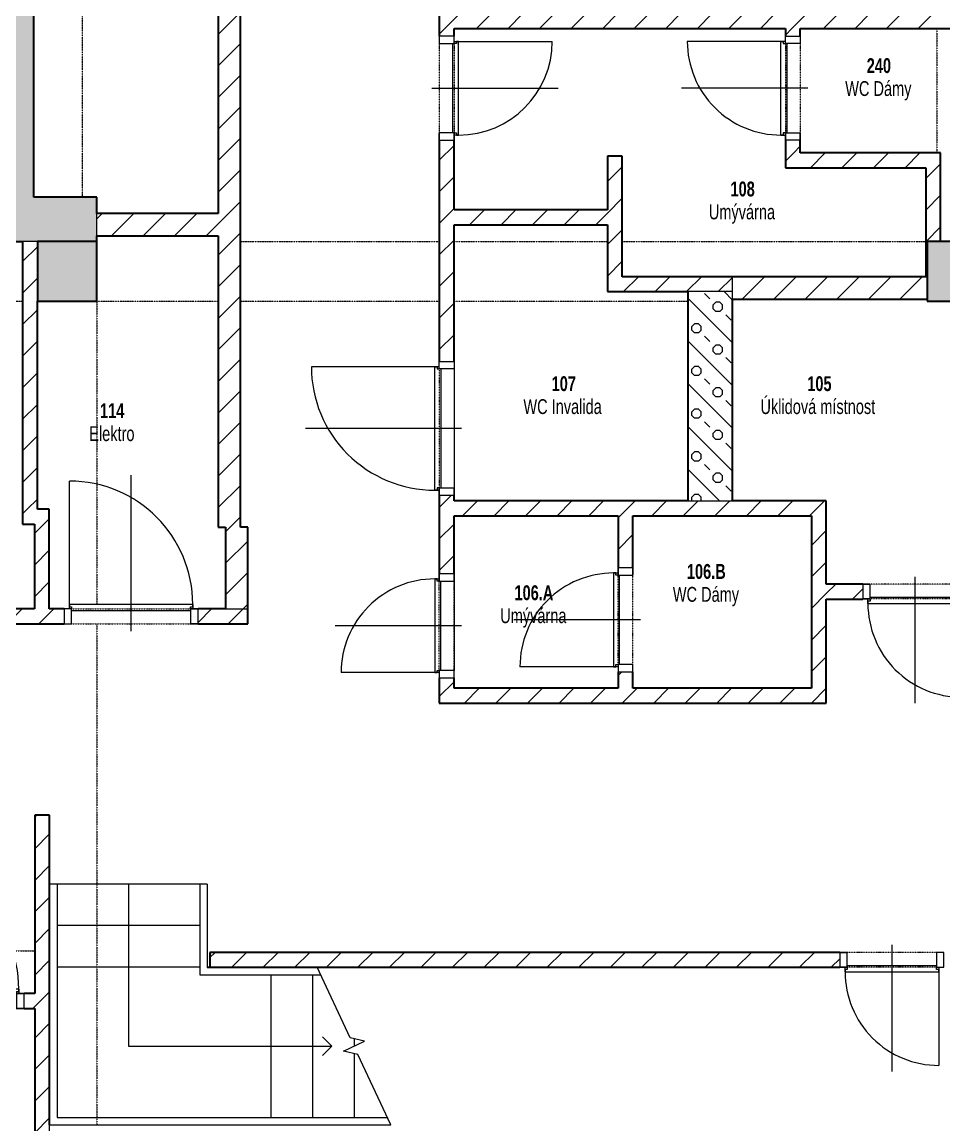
# Model space of a CAD drawing. Header units: millimetres. Extents: x -2814 to 222032, y -45352 to 20466.
# Drawn here: x 16724 to 22922, y -22383 to -14967 of the extents above; entities that cross this region are included whole.
import ezdxf

# ---------------------------------------------------------------- set-up
doc = ezdxf.new("R2010")
doc.units = ezdxf.units.MM
doc.linetypes.add('Dash dot dot', pattern=[5, 2, -1, 0, -1, 0, -1])
doc.linetypes.add('Čerchovaná se dvěma tečkami', pattern=[2.59, 1, -0.53, 0, -0.53, 0, -0.53])
for name, color, linetype, lineweight in [('A-AREA-IDEN', 2, 'Continuous', 9), ('A-DETL', 90, 'Continuous', 13), ('A-DOOR', 31, 'Continuous', 13), ('A-DOOR-FRAM', 31, 'Continuous', 25), ('A-FLOR-HRAL', 11, 'Continuous', 13), ('A-WALL', 113, 'Continuous', 13), ('A-WALL-PATT', 111, 'Continuous', 13), ('S-COLS', 52, 'Continuous', 13), ('S-STRS', 31, 'Continuous', 13), ('S-STRS-ANNO', 31, 'Continuous', 13), ('S-STRS-MBND', 31, 'Continuous', 13)]:
    doc.layers.add(name, color=color, linetype=linetype, lineweight=lineweight)
doc.styles.add('Arial_1', font='arial.ttf', dxfattribs={"width": 0.7, "height": 100})
doc.styles.add('Arial_B', font='arialbd.ttf', dxfattribs={"width": 0.7, "height": 100})
pattern_1 = [(45, (0, 0), (-106.066, 106.066), [])]

# ---------------------------------------------------------------- blocks, each defined once
blk = doc.blocks.new('DVERE_1k_oblozka - DD03_01_800x1970_koupelna-1549495-1NP_DEMOLICE A')
at = {"layer": 'A-DOOR'}
for p, q in [((-415, 47.1), (-415, 907.1)), ((0, -102.9), (0, 947.1)), ((305, 77.1), (-305, 77.1)), ((415, 77.1), (415, 47.1)), ((-400, 47.1), (-450, 47.1)), ((-450, 47.1), (-450, -52.9)), ((-400, -52.9), (-400, 47.1)), ((450, 47.1), (400, 47.1)), ((400, 47.1), (400, -52.9)), ((450, -52.9), (450, 47.1)), ((-450, -52.9), (-400, -52.9)), ((400, -52.9), (450, -52.9))]:
    blk.add_line(p, q, dxfattribs=at)
at = {"layer": 'A-DOOR', "lineweight": 25}
for p, q in [((415, 77.1), (-415, 77.1)), ((-415, 77.1), (-415, 62.1)), ((415, 62.1), (415, 77.1)), ((-415, 62.1), (-400, 62.1)), ((-400, 62.1), (-400, 47.1)), ((-400, 37.1), (400, 37.1)), ((400, 47.1), (400, 62.1)), ((400, 62.1), (415, 62.1))]:
    blk.add_line(p, q, dxfattribs=at)
at = {"layer": 'A-DOOR', "linetype": 'Čerchovaná se dvěma tečkami'}
for p, q in [((-400, 47.1), (400, 47.1)), ((-400, -52.9), (400, -52.9))]:
    blk.add_line(p, q, dxfattribs=at)
at = {"layer": 'A-DOOR'}
blk.add_arc((-415, 77.1), 830, 360, 90, dxfattribs=at)
at = {"layer": 'A-DOOR-FRAM'}
for p, q in [((-400, 47.1), (-450, 47.1)), ((-400, -52.9), (-400, 47.1)), ((400, 47.1), (400, -52.9)), ((400, 47.1), (450, 47.1)), ((-450, -52.9), (-400, -52.9)), ((450, -52.9), (400, -52.9))]:
    blk.add_line(p, q, dxfattribs=at)
blk = doc.blocks.new('DVERE_1k_oblozka - DD03_01_800x1970_koupelna-1549492-1NP_DEMOLICE A')
at = {"layer": 'A-DOOR'}
for p, q in [((0, 102.9), (0, -947.1)), ((-450, 52.9), (-400, 52.9)), ((-450, -47.1), (-450, 52.9)), ((-400, 52.9), (-400, -47.1)), ((400, 52.9), (450, 52.9)), ((400, -47.1), (400, 52.9)), ((450, 52.9), (450, -47.1)), ((-400, -47.1), (-450, -47.1)), ((-415, -47.1), (-415, -907.1)), ((450, -47.1), (400, -47.1)), ((415, -77.1), (415, -47.1)), ((305, -77.1), (-305, -77.1))]:
    blk.add_line(p, q, dxfattribs=at)
at = {"layer": 'A-DOOR', "linetype": 'Čerchovaná se dvěma tečkami'}
for p, q in [((-400, 52.9), (400, 52.9)), ((-400, -47.1), (400, -47.1))]:
    blk.add_line(p, q, dxfattribs=at)
at = {"layer": 'A-DOOR', "lineweight": 25}
for p, q in [((-415, -62.1), (-400, -62.1)), ((-415, -77.1), (-415, -62.1)), ((-400, -37.1), (400, -37.1)), ((-400, -62.1), (-400, -47.1)), ((400, -47.1), (400, -62.1)), ((400, -62.1), (415, -62.1)), ((415, -62.1), (415, -77.1)), ((415, -77.1), (-415, -77.1))]:
    blk.add_line(p, q, dxfattribs=at)
at = {"layer": 'A-DOOR'}
blk.add_arc((-415, -77.1), 830, 270, 0, dxfattribs=at)
at = {"layer": 'A-DOOR-FRAM'}
for p, q in [((-450, 52.9), (-400, 52.9)), ((-400, 52.9), (-400, -47.1)), ((400, -47.1), (400, 52.9)), ((450, 52.9), (400, 52.9)), ((-400, -47.1), (-450, -47.1)), ((400, -47.1), (450, -47.1))]:
    blk.add_line(p, q, dxfattribs=at)
blk = doc.blocks.new('DVERE_1k_oblozka - DD03_01_600x1970_koupelna-1549500-1NP_DEMOLICE A')
at = {"layer": 'A-DOOR'}
for p, q in [((0, -102.9), (0, 747.1)), ((-315, 47.1), (-315, 707.1)), ((205, 77.1), (-205, 77.1)), ((315, 77.1), (315, 47.1)), ((-300, 47.1), (-350, 47.1)), ((-350, 47.1), (-350, -52.9)), ((-300, -52.9), (-300, 47.1)), ((350, 47.1), (300, 47.1)), ((300, 47.1), (300, -52.9)), ((350, -52.9), (350, 47.1)), ((-350, -52.9), (-300, -52.9)), ((300, -52.9), (350, -52.9))]:
    blk.add_line(p, q, dxfattribs=at)
at = {"layer": 'A-DOOR', "lineweight": 25}
for p, q in [((315, 77.1), (-315, 77.1)), ((-315, 77.1), (-315, 62.1)), ((315, 62.1), (315, 77.1)), ((-315, 62.1), (-300, 62.1)), ((-300, 62.1), (-300, 47.1)), ((-300, 37.1), (300, 37.1)), ((300, 47.1), (300, 62.1)), ((300, 62.1), (315, 62.1))]:
    blk.add_line(p, q, dxfattribs=at)
at = {"layer": 'A-DOOR', "linetype": 'Čerchovaná se dvěma tečkami'}
for p, q in [((-300, 47.1), (300, 47.1)), ((-300, -52.9), (300, -52.9))]:
    blk.add_line(p, q, dxfattribs=at)
at = {"layer": 'A-DOOR'}
blk.add_arc((-315, 77.1), 630, 360, 90, dxfattribs=at)
at = {"layer": 'A-DOOR-FRAM'}
for p, q in [((-300, 47.1), (-350, 47.1)), ((-300, -52.9), (-300, 47.1)), ((300, 47.1), (300, -52.9)), ((300, 47.1), (350, 47.1)), ((-350, -52.9), (-300, -52.9)), ((350, -52.9), (300, -52.9))]:
    blk.add_line(p, q, dxfattribs=at)
blk = doc.blocks.new('DVERE_1k_oblozka - DD03_01_800x1970_koupelna-1549498-1NP_DEMOLICE A')
at = {"layer": 'A-DOOR'}
for p, q in [((-415, 47.1), (-415, 907.1)), ((0, -102.9), (0, 947.1)), ((305, 77.1), (-305, 77.1)), ((415, 77.1), (415, 47.1)), ((-400, 47.1), (-450, 47.1)), ((-450, 47.1), (-450, -52.9)), ((-400, -52.9), (-400, 47.1)), ((450, 47.1), (400, 47.1)), ((400, 47.1), (400, -52.9)), ((450, -52.9), (450, 47.1)), ((-450, -52.9), (-400, -52.9)), ((400, -52.9), (450, -52.9))]:
    blk.add_line(p, q, dxfattribs=at)
at = {"layer": 'A-DOOR', "lineweight": 25}
for p, q in [((415, 77.1), (-415, 77.1)), ((-415, 77.1), (-415, 62.1)), ((415, 62.1), (415, 77.1)), ((-415, 62.1), (-400, 62.1)), ((-400, 62.1), (-400, 47.1)), ((-400, 37.1), (400, 37.1)), ((400, 47.1), (400, 62.1)), ((400, 62.1), (415, 62.1))]:
    blk.add_line(p, q, dxfattribs=at)
at = {"layer": 'A-DOOR', "linetype": 'Čerchovaná se dvěma tečkami'}
for p, q in [((-400, 47.1), (400, 47.1)), ((-400, -52.9), (400, -52.9))]:
    blk.add_line(p, q, dxfattribs=at)
at = {"layer": 'A-DOOR'}
blk.add_arc((-415, 77.1), 830, 360, 90, dxfattribs=at)
at = {"layer": 'A-DOOR-FRAM'}
for p, q in [((-400, 47.1), (-450, 47.1)), ((-400, -52.9), (-400, 47.1)), ((400, 47.1), (400, -52.9)), ((400, 47.1), (450, 47.1)), ((-450, -52.9), (-400, -52.9)), ((450, -52.9), (400, -52.9))]:
    blk.add_line(p, q, dxfattribs=at)
blk = doc.blocks.new('DVERE_1k_oblozka - DD03_01_600x1970_koupelna-1549499-1NP_DEMOLICE A')
at = {"layer": 'A-DOOR'}
for p, q in [((0, 102.9), (0, -747.1)), ((-350, 52.9), (-300, 52.9)), ((-350, -47.1), (-350, 52.9)), ((-300, 52.9), (-300, -47.1)), ((300, 52.9), (350, 52.9)), ((300, -47.1), (300, 52.9)), ((350, 52.9), (350, -47.1)), ((-300, -47.1), (-350, -47.1)), ((-315, -47.1), (-315, -707.1)), ((350, -47.1), (300, -47.1)), ((315, -77.1), (315, -47.1)), ((205, -77.1), (-205, -77.1))]:
    blk.add_line(p, q, dxfattribs=at)
at = {"layer": 'A-DOOR', "linetype": 'Čerchovaná se dvěma tečkami'}
for p, q in [((-300, 52.9), (300, 52.9)), ((-300, -47.1), (300, -47.1))]:
    blk.add_line(p, q, dxfattribs=at)
at = {"layer": 'A-DOOR', "lineweight": 25}
for p, q in [((-315, -62.1), (-300, -62.1)), ((-315, -77.1), (-315, -62.1)), ((-300, -37.1), (300, -37.1)), ((-300, -62.1), (-300, -47.1)), ((300, -47.1), (300, -62.1)), ((300, -62.1), (315, -62.1)), ((315, -62.1), (315, -77.1)), ((315, -77.1), (-315, -77.1))]:
    blk.add_line(p, q, dxfattribs=at)
at = {"layer": 'A-DOOR'}
blk.add_arc((-315, -77.1), 630, 270, 0, dxfattribs=at)
at = {"layer": 'A-DOOR-FRAM'}
for p, q in [((-350, 52.9), (-300, 52.9)), ((-300, 52.9), (-300, -47.1)), ((300, -47.1), (300, 52.9)), ((350, 52.9), (300, 52.9)), ((-300, -47.1), (-350, -47.1)), ((300, -47.1), (350, -47.1))]:
    blk.add_line(p, q, dxfattribs=at)
blk = doc.blocks.new('Typ horního madla - Horní madlo_Vnitřní_-1833894-1NP_DEMOLICE A')
at = {"layer": 'A-FLOR-HRAL'}
for p, q in [((16959.7, -20762.5), (16909.7, -20762.5)), ((16909.7, -20762.5), (16909.7, -21322.5)), ((16959.7, -20762.5), (16959.7, -21322.5)), ((16909.7, -21322.5), (16909.7, -22382.1)), ((16959.7, -21322.5), (16959.7, -22332.1)), ((16909.7, -22382.1), (18116.5, -22382.1)), ((16959.7, -22332.1), (18116.5, -22332.1)), ((18116.5, -22332.1), (19180.1, -22332.1)), ((18116.5, -22382.1), (19203.4, -22382.1)), ((19203.4, -22382.1), (19180.1, -22332.1))]:
    blk.add_line(p, q, dxfattribs=at)
blk = doc.blocks.new('Typ horního madla - Horní madlo_Vnitřní_-1833909-1NP_DEMOLICE A')
at = {"layer": 'A-FLOR-HRAL'}
for p, q in [((17968.9, -20762.5), (17918.9, -20762.5)), ((17918.9, -20762.5), (17918.9, -21247.9)), ((17968.9, -20762.5), (17968.9, -21247.9)), ((17918.9, -21247.9), (17918.9, -21372.9)), ((17968.9, -21247.9), (17968.9, -21322.9)), ((17968.9, -21322.9), (18116.5, -21322.9)), ((18116.5, -21322.9), (18709.5, -21322.9)), ((18732.8, -21372.9), (18709.5, -21322.9)), ((17918.9, -21372.9), (18116.5, -21372.9)), ((18116.5, -21372.9), (18732.8, -21372.9))]:
    blk.add_line(p, q, dxfattribs=at)
blk = doc.blocks.new('Betonový čtvercový sloup - 400 x 400-1925841-1NP_DEMOLICE A')
at = {"layer": 'S-COLS'}
blk.add_hatch(color=9, dxfattribs=at).paths.add_polyline_path([(200, -200), (200, 200), (-200, 200), (-200, -200)])
at = {"layer": 'S-COLS', "lineweight": 35}
for p, q in [((200, 200), (-200, 200)), ((-200, 200), (-200, -200)), ((200, -200), (200, 200)), ((-200, -200), (200, -200))]:
    blk.add_line(p, q, dxfattribs=at)

msp = doc.modelspace()

# ---------------------------------------------------------------- hatches: boundary and pattern name
at = {"layer": 'A-WALL-PATT'}
h = msp.add_hatch(dxfattribs=at)
h.set_pattern_fill('FP_11', color=256, angle=-135, style=0, pattern_type=2)
h.set_pattern_definition([(315, (16552.74, -10086.55), (143.684, 143.684), []), (270, (16620.04, -10315.5), (143.684, -143.684), [25.4, -261.968]), (315, (16620.04, -10340.9), (143.684, 143.684), [25.4, -177.8]), (360, (16638, -10358.86), (143.684, 143.684), [25.4, -261.968]), (45, (16663.4, -10358.86), (-143.684, 143.684), [25.4, -177.8]), (270, (16681.37, -10315.5), (143.684, -143.684), [25.4, -261.968]), (315, (16663.4, -10297.53), (143.684, 143.684), [25.4, -177.8]), (360, (16638, -10297.53), (143.684, 143.684), [25.4, -261.968]), (45, (16620.04, -10315.5), (-143.684, 143.684), [25.4, -177.8]), (315, (16704.59, -10382.08), (143.684, 143.684), [50.8, -152.4])])
h.paths.add_polyline_path([(16802.7, -16143.3), (16802.7, -13593.3), (16602.7, -13593.3), (16602.7, -13543.3), (16552.7, -13543.3), (16552.7, -16143.3), (16602.7, -16143.3)])
h.paths.add_polyline_path([(16602.7, -11243.3), (16602.7, -11193.3), (16802.7, -11193.3), (16802.7, -9943.3), (16602.7, -9943.3), (16602.7, -9893.3), (16552.7, -9893.3), (16552.7, -11243.3)])
h.paths.add_polyline_path([(16552.7, -7593.3), (16602.7, -7593.3), (16602.7, -7543.3), (16802.7, -7543.3), (16802.7, -3943.4), (16712.7, -3943.4), (16712.7, -3936.1), (16552.7, -3936.1), (16552.7, -7543.3)])
h = msp.add_hatch(dxfattribs=at)
h.set_pattern_fill('FP_4', color=256, style=0, pattern_type=2)
h.set_pattern_definition(pattern_1)
h.paths.add_polyline_path([(19629.4, -19546.3), (19629.4, -19376.3), (19529.4, -19376.3), (19529.4, -19546.3)])
h.paths.add_polyline_path([(19529.4, -18676.3), (19629.4, -18676.3), (19629.4, -18149.6), (19529.4, -18149.6)])
h.paths.add_polyline_path([(19629.4, -17249.6), (19629.4, -15761.9), (19529.4, -15761.9), (19529.4, -17249.6)])
h.paths.add_polyline_path([(19629.4, -15061.9), (19629.4, -14851.9), (19529.4, -14851.9), (19529.4, -15061.9)])
h.paths.add_polyline_path([(19629.4, -14151.9), (19629.4, -12568.5), (19529.4, -12568.5), (19529.4, -14151.9)])
h.paths.add_polyline_path([(19629.4, -11668.5), (19629.4, -11479.2), (19529.4, -11479.2), (19529.4, -11668.5)])
h = msp.add_hatch(dxfattribs=at)
h.set_pattern_fill('FP_4', color=256, style=0, pattern_type=2)
h.set_pattern_definition(pattern_1)
h.paths.add_polyline_path([(18042.5, -18362.5), (18192.5, -18362.5), (18192.5, -11527.5), (18042.5, -11527.5), (18042.5, -16720.2)])
h = msp.add_hatch(dxfattribs=at)
h.set_pattern_fill('FP_4', color=256, style=0, pattern_type=2)
h.set_pattern_definition(pattern_1)
h.paths.add_polyline_path([(21856.9, -15847.1), (21956.9, -15847.1), (21956.9, -15761.9), (21856.9, -15761.9)])
h.paths.add_polyline_path([(21956.9, -15061.9), (21956.9, -15010.1), (21856.9, -15010.1), (21856.9, -15061.9)])
h.paths.add_polyline_path([(21956.9, -14910.1), (21956.9, -14750.1), (21856.9, -14750.1), (21856.9, -14910.1)])
h.paths.add_polyline_path([(21856.9, -14050.1), (21956.9, -14050.1), (21956.9, -13920.1), (21856.9, -13920.1), (21856.9, -14027.7)])
h = msp.add_hatch(dxfattribs=at)
h.set_pattern_fill('FP_4', color=256, style=0, pattern_type=2)
h.set_pattern_definition(pattern_1)
h.paths.add_polyline_path([(21956.9, -15010.1), (23210.3, -15010.1), (23210.3, -14910.1), (19629.4, -14910.1), (19629.4, -15010.1), (21856.9, -15010.1)])
h = msp.add_hatch(dxfattribs=at)
h.set_pattern_fill('FP_4', color=256, style=0, pattern_type=2)
h.set_pattern_definition(pattern_1)
h.paths.add_polyline_path([(22900.3, -15947.1), (22900.3, -15847.1), (21856.9, -15847.1), (21856.9, -15947.1), (22800.3, -15947.1)])
h = msp.add_hatch(dxfattribs=at)
h.set_pattern_fill('FP_4', color=256, style=0, pattern_type=2)
h.set_pattern_definition(pattern_1)
h.paths.add_polyline_path([(20759.4, -16679.6), (20759.4, -15869.6), (20659.4, -15869.6), (20659.4, -16679.6)])
h = msp.add_hatch(dxfattribs=at)
h.set_pattern_fill('FP_4', color=256, style=0, pattern_type=2)
h.set_pattern_definition(pattern_1)
h.paths.add_polyline_path([(22810.3, -16679.6), (22810.3, -16443.3), (22900.3, -16443.3), (22900.3, -15947.1), (22800.3, -15947.1), (22800.3, -16679.6)])
h = msp.add_hatch(dxfattribs=at)
h.set_pattern_fill('FP_14', color=256, angle=-135, style=0, pattern_type=2)
h.set_pattern_definition([(225, (11170.43, -16143.28), (143.684, -143.684), []), (180, (10941.48, -16210.58), (-143.684, -143.684), [25.4, -261.968]), (225, (10916.08, -16210.58), (143.684, -143.684), [25.4, -177.8]), (270, (10898.12, -16228.54), (143.684, -143.684), [25.4, -261.968]), (315, (10898.12, -16253.94), (143.684, 143.684), [25.4, -177.8]), (180, (10941.48, -16271.9), (-143.684, -143.684), [25.4, -261.968]), (225, (10959.44, -16253.94), (143.684, -143.684), [25.4, -177.8]), (270, (10959.44, -16228.54), (143.684, -143.684), [25.4, -261.968]), (315, (10941.48, -16210.58), (143.684, 143.684), [25.4, -177.8]), (225, (10874.9, -16295.12), (143.684, -143.684), [50.8, -152.4])])
h.paths.add_polyline_path([(17227.5, -16443.3), (17227.5, -16143.3), (15585.3, -16143.3), (15585.3, -16443.3), (16827.5, -16443.3)])
h.paths.add_polyline_path([(10832.1, -16443.3), (11385.3, -16443.3), (11385.3, -16143.3), (10774.4, -16143.3), (10774.4, -16443.3)])
h.paths.add_polyline_path([(6900, -16443.3), (6900, -16143.3), (5257.1, -16143.3), (5257.1, -16443.3), (6762.8, -16443.3)])
h.paths.add_polyline_path([(13985.3, -16443.3), (13985.3, -16143.3), (13835.3, -16143.3), (13835.3, -16443.3), (13900.1, -16443.3)])
h.paths.add_polyline_path([(9524.4, -16443.3), (9524.4, -16143.3), (9300, -16143.3), (9300, -16443.3), (9469.4, -16443.3)])
h = msp.add_hatch(dxfattribs=at)
h.set_pattern_fill('FP_4', color=256, style=0, pattern_type=2)
h.set_pattern_definition(pattern_1)
h.paths.add_polyline_path([(20659.4, -16229.6), (19629.4, -16229.6), (19629.4, -16329.6), (20659.4, -16329.6)])
h = msp.add_hatch(dxfattribs=at)
h.set_pattern_fill('FP_4', color=256, style=0, pattern_type=2)
h.set_pattern_definition(pattern_1)
h.paths.add_polyline_path([(17763.1, -16403.3), (18042.5, -16403.3), (18042.5, -16253.3), (17227.5, -16253.3), (17227.5, -16403.3)])
h = msp.add_hatch(dxfattribs=at)
h.set_pattern_fill('FP_4', color=256, style=0, pattern_type=2)
h.set_pattern_definition(pattern_1)
h.paths.add_polyline_path([(16827.5, -18243.3), (16827.5, -16443.3), (16727.5, -16443.3), (16727.5, -18243.3)])
h = msp.add_hatch(dxfattribs=at)
h.set_pattern_fill('FP_4', color=256, style=0, pattern_type=2)
h.set_pattern_definition(pattern_1)
h.paths.add_polyline_path([(20659.4, -16779.6), (21500.3, -16779.6), (21500.3, -16679.6), (20659.4, -16679.6), (20659.4, -16720.2)])
h = msp.add_hatch(dxfattribs=at)
h.set_pattern_fill('FP_4', color=256, style=0, pattern_type=2)
h.set_pattern_definition(pattern_1)
h.paths.add_polyline_path([(21500.3, -16829.6), (22810.3, -16829.6), (22810.3, -16679.6), (21500.3, -16679.6), (21500.3, -16779.6)])
h = msp.add_hatch(dxfattribs=at)
h.set_pattern_fill('FP_37', color=256, angle=225, style=0, pattern_type=2)
h.set_pattern_definition([(135, (21500.29, -17411.12), (-143.684, -143.684), []), (90, (21432.99, -17182.17), (-143.684, 143.684), [25.4, -261.968]), (135, (21432.99, -17156.77), (-143.684, -143.684), [25.4, -177.8]), (180, (21415.03, -17138.81), (-143.684, -143.684), [25.4, -261.968]), (225, (21389.63, -17138.81), (143.684, -143.684), [25.4, -177.8]), (90, (21371.66, -17182.17), (-143.684, 143.684), [25.4, -261.968]), (135, (21389.63, -17200.13), (-143.684, -143.684), [25.4, -177.8]), (180, (21415.03, -17200.13), (-143.684, -143.684), [25.4, -261.968]), (225, (21432.99, -17182.17), (143.684, -143.684), [25.4, -177.8]), (135, (21348.44, -17115.6), (-143.684, -143.684), [50.8, -152.4])])
h.paths.add_polyline_path([(21500.3, -18186.3), (21500.3, -16779.6), (21200.3, -16779.6), (21200.3, -18186.3)])
h = msp.add_hatch(dxfattribs=at)
h.set_pattern_fill('FP_4', color=256, style=0, pattern_type=2)
h.set_pattern_definition(pattern_1)
h.paths.add_polyline_path([(22131.5, -18286.3), (22131.5, -18186.3), (19629.4, -18186.3), (19629.4, -18286.3), (22031.5, -18286.3)])
h = msp.add_hatch(dxfattribs=at)
h.set_pattern_fill('FP_4', color=256, style=0, pattern_type=2)
h.set_pattern_definition(pattern_1)
h.paths.add_polyline_path([(16807.5, -18343.3), (16907.5, -18343.3), (16907.5, -18243.3), (16727.5, -18243.3), (16727.5, -18343.3)])
h = msp.add_hatch(dxfattribs=at)
h.set_pattern_fill('FP_4', color=256, style=0, pattern_type=2)
h.set_pattern_definition(pattern_1)
h.paths.add_polyline_path([(20831.5, -19446.3), (20831.5, -19336.3), (20731.5, -19336.3), (20731.5, -19446.3)])
h.paths.add_polyline_path([(20731.5, -18636.3), (20831.5, -18636.3), (20831.5, -18286.3), (20731.5, -18286.3)])
h = msp.add_hatch(dxfattribs=at)
h.set_pattern_fill('FP_4', color=256, style=0, pattern_type=2)
h.set_pattern_definition(pattern_1)
h.paths.add_polyline_path([(22031.5, -19546.3), (22131.5, -19546.3), (22131.5, -18286.3), (22031.5, -18286.3), (22031.5, -19446.3)])
h = msp.add_hatch(dxfattribs=at)
h.set_pattern_fill('FP_4', color=256, style=0, pattern_type=2)
h.set_pattern_definition(pattern_1)
h.paths.add_polyline_path([(16807.5, -18343.3), (16807.5, -18913.3), (16907.5, -18913.3), (16907.5, -18343.3)])
h = msp.add_hatch(dxfattribs=at)
h.set_pattern_fill('FP_4', color=256, style=0, pattern_type=2)
h.set_pattern_definition(pattern_1)
h.paths.add_polyline_path([(18242.5, -18913.3), (18242.5, -18362.5), (18092.5, -18362.5), (18092.5, -18913.3)])
h = msp.add_hatch(dxfattribs=at)
h.set_pattern_fill('FP_4', color=256, style=0, pattern_type=2)
h.set_pattern_definition(pattern_1)
h.paths.add_polyline_path([(22376.1, -18846.3), (22376.1, -18746.3), (22131.5, -18746.3), (22131.5, -18846.3)])
h.paths.add_polyline_path([(23076.1, -18846.3), (23789.9, -18846.3), (23792.5, -18746.3), (23076.1, -18746.3)])
h = msp.add_hatch(dxfattribs=at)
h.set_pattern_fill('FP_4', color=256, style=0, pattern_type=2)
h.set_pattern_definition(pattern_1)
h.paths.add_polyline_path([(13985.3, -19013.3), (15285.3, -19013.3), (15285.3, -18913.3), (13985.3, -18913.3)])
h.paths.add_polyline_path([(18242.5, -19013.3), (18242.5, -18913.3), (17907.2, -18913.3), (17907.2, -19013.3)])
h.paths.add_polyline_path([(16085.3, -19013.3), (17007.2, -19013.3), (17007.2, -18913.3), (16085.3, -18913.3)])
h = msp.add_hatch(dxfattribs=at)
h.set_pattern_fill('FP_4', color=256, style=0, pattern_type=2)
h.set_pattern_definition(pattern_1)
h.paths.add_polyline_path([(19629.4, -19546.3), (22031.5, -19546.3), (22031.5, -19446.3), (19629.4, -19446.3)])
h = msp.add_hatch(dxfattribs=at)
h.set_pattern_fill('FP_4', color=256, style=0, pattern_type=2)
h.set_pattern_definition(pattern_1)
h.paths.add_polyline_path([(16909.3, -24439.4), (16909.3, -20299.4), (16809.3, -20299.4), (16809.3, -24439.4)])
h = msp.add_hatch(dxfattribs=at)
h.set_pattern_fill('FP_4', color=256, style=0, pattern_type=2)
h.set_pattern_definition(pattern_1)
h.paths.add_polyline_path([(22922.5, -21322.5), (23302.5, -21322.5), (23302.5, -21222.5), (22922.5, -21222.5)])
h.paths.add_polyline_path([(22222.5, -21322.5), (22222.5, -21222.5), (17987.5, -21222.5), (17987.5, -21322.5), (21196.9, -21322.5)])
h = msp.add_hatch(dxfattribs=at)
h.set_pattern_fill('FP_4', color=256, style=0, pattern_type=2)
h.set_pattern_definition(pattern_1)
h.paths.add_polyline_path([(16737.3, -21599.6), (16809.3, -21599.6), (16809.3, -21499.6), (16737.3, -21499.6)])
h.paths.add_polyline_path([(10895.6, -21599.6), (11980.8, -21599.6), (11980.8, -21499.6), (11367.8, -21499.6), (11367.8, -21562), (10867.8, -21562), (10867.8, -21499.6), (10600.8, -21499.6), (10600.8, -21599.6)])
h.paths.add_polyline_path([(15837.3, -21599.6), (15837.3, -21499.6), (12880.8, -21499.6), (12880.8, -21599.6), (14329.3, -21599.6)])
h.paths.add_polyline_path([(9700.8, -21599.6), (9700.8, -21499.6), (7520.8, -21499.6), (7520.8, -21599.6), (9178.7, -21599.6)])
h.paths.add_polyline_path([(5249.6, -21599.6), (6620.8, -21599.6), (6620.8, -21499.6), (5249.6, -21499.6)])

# ---------------------------------------------------------------- linework, layer by layer
at = {"layer": 'A-DETL', "linetype": 'Dash dot dot'}
for p, q in [((17127.7, -10845.8), (17127.7, -16143.3)), ((22875.3, -15010.1), (22875.3, -15847.1)), ((18192.5, -16443.3), (19529.4, -16443.3)), ((19629.4, -16443.3), (20659.4, -16443.3)), ((20759.4, -16443.3), (22810.3, -16443.3)), ((13985.3, -16843.3), (16727.5, -16843.3)), ((17227.5, -16843.3), (17227.5, -18883.3)), ((17227.5, -16843.3), (18042.5, -16843.3)), ((18192.5, -16843.3), (19529.4, -16843.3)), ((19629.4, -16843.3), (21200.3, -16843.3)), ((17227.5, -19013.3), (17227.5, -22382.5)), ((11367.8, -21212), (16809.3, -21212))]:
    msp.add_line(p, q, dxfattribs=at)
at = {"layer": 'A-WALL', "lineweight": 35}
for p, q in [((18042.5, -11527.5), (18042.5, -16253.3)), ((18192.5, -18362.5), (18192.5, -11677.5)), ((16802.7, -16143.3), (16802.7, -13593.3)), ((19529.4, -14851.9), (19529.4, -15061.9)), ((19629.4, -15061.9), (19629.4, -15010.1)), ((19629.4, -15010.1), (21856.9, -15010.1)), ((21856.9, -15010.1), (21856.9, -15061.9)), ((21956.9, -15010.1), (23210.3, -15010.1)), ((21956.9, -15061.9), (21956.9, -15010.1)), ((19529.4, -15761.9), (19529.4, -17249.6)), ((19629.4, -16229.6), (19629.4, -15761.9)), ((21856.9, -15761.9), (21856.9, -15947.1)), ((21956.9, -15847.1), (21956.9, -15761.9)), ((22900.3, -15847.1), (21956.9, -15847.1)), ((22900.3, -16443.3), (22900.3, -15847.1)), ((20659.4, -15869.6), (20659.4, -16229.6)), ((20759.4, -15869.6), (20659.4, -15869.6)), ((20759.4, -16679.6), (20759.4, -15869.6)), ((21856.9, -15947.1), (22800.3, -15947.1)), ((22800.3, -15947.1), (22800.3, -16679.6)), ((17227.5, -16143.3), (16802.7, -16143.3)), ((17227.5, -16253.3), (17227.5, -16143.3)), ((20659.4, -16229.6), (19629.4, -16229.6)), ((18042.5, -16253.3), (17227.5, -16253.3)), ((19629.4, -17249.6), (19629.4, -16329.6)), ((19629.4, -16329.6), (20659.4, -16329.6)), ((20659.4, -16329.6), (20659.4, -16779.6)), ((15585.3, -16443.3), (16727.5, -16443.3)), ((16727.5, -16443.3), (16727.5, -18343.3)), ((17227.5, -16443.3), (17227.5, -16403.3)), ((17227.5, -16403.3), (18042.5, -16403.3)), ((18042.5, -16403.3), (18042.5, -18362.5)), ((22800.3, -16679.6), (20759.4, -16679.6)), ((20659.4, -16779.6), (21200.3, -16779.6)), ((21200.3, -16779.6), (21200.3, -18186.3)), ((21500.3, -16829.6), (22810.3, -16829.6)), ((21500.3, -18186.3), (21500.3, -16829.6)), ((16827.5, -18243.3), (16827.5, -16843.3)), ((19529.4, -18149.6), (19529.4, -18676.3)), ((19629.4, -18186.3), (19629.4, -18149.6)), ((21200.3, -18186.3), (19629.4, -18186.3)), ((22131.5, -18186.3), (21500.3, -18186.3)), ((22131.5, -18746.3), (22131.5, -18186.3)), ((16907.5, -18243.3), (16827.5, -18243.3)), ((16907.5, -18913.3), (16907.5, -18243.3)), ((19629.4, -18676.3), (19629.4, -18286.3)), ((19629.4, -18286.3), (20731.5, -18286.3)), ((20731.5, -18286.3), (20731.5, -18636.3)), ((20831.5, -18286.3), (22031.5, -18286.3)), ((20831.5, -18636.3), (20831.5, -18286.3)), ((22031.5, -18286.3), (22031.5, -19446.3)), ((16727.5, -18343.3), (16807.5, -18343.3)), ((16807.5, -18343.3), (16807.5, -18913.3)), ((18042.5, -18362.5), (18092.5, -18362.5)), ((18092.5, -18362.5), (18092.5, -18913.3)), ((18242.5, -18362.5), (18192.5, -18362.5)), ((18242.5, -19013.3), (18242.5, -18362.5)), ((22376.1, -18746.3), (22131.5, -18746.3)), ((22131.5, -18846.3), (22376.1, -18846.3)), ((22131.5, -19546.3), (22131.5, -18846.3)), ((16807.5, -18913.3), (16085.3, -18913.3)), ((17007.2, -18913.3), (16907.5, -18913.3)), ((18092.5, -18913.3), (17907.2, -18913.3)), ((16085.3, -19013.3), (17007.2, -19013.3)), ((17907.2, -19013.3), (18242.5, -19013.3)), ((20731.5, -19336.3), (20731.5, -19446.3)), ((20831.5, -19446.3), (20831.5, -19336.3)), ((19529.4, -19376.3), (19529.4, -19546.3)), ((19629.4, -19446.3), (19629.4, -19376.3)), ((20731.5, -19446.3), (19629.4, -19446.3)), ((22031.5, -19446.3), (20831.5, -19446.3)), ((19529.4, -19546.3), (22131.5, -19546.3)), ((16909.3, -20299.4), (16809.3, -20299.4)), ((16809.3, -20299.4), (16809.3, -21499.6)), ((16909.3, -22382.5), (16909.3, -20299.4)), ((22222.5, -21222.5), (17987.5, -21222.5)), ((17987.5, -21222.5), (17987.5, -21322.5)), ((17987.5, -21322.5), (22222.5, -21322.5)), ((16809.3, -21499.6), (16737.3, -21499.6)), ((16737.3, -21599.6), (16809.3, -21599.6)), ((16809.3, -21599.6), (16809.3, -24439.4))]:
    msp.add_line(p, q, dxfattribs=at)
at = {"layer": 'A-WALL'}
for p, q in [((17227.5, -16403.3), (17227.5, -16253.3)), ((16827.5, -16443.3), (16727.5, -16443.3)), ((21500.3, -16829.6), (21500.3, -16679.6)), ((22800.3, -16679.6), (22810.3, -16679.6)), ((21500.3, -16779.6), (21200.3, -16779.6)), ((19629.4, -17299.6), (19629.4, -18099.6)), ((21200.3, -18186.3), (21500.3, -18186.3)), ((19629.4, -18726.3), (19629.4, -19326.3)), ((18092.5, -18913.3), (18242.5, -18913.3)), ((16909.3, -22802.5), (16909.3, -22382.5))]:
    msp.add_line(p, q, dxfattribs=at)
at = {"layer": 'S-STRS'}
for p, q in [((17918.9, -20762.5), (16959.7, -20762.5)), ((17918.9, -20762.5), (16959.7, -20762.5)), ((17969.3, -20762.5), (17969.3, -21042.5)), ((17918.9, -21042.5), (16959.7, -21042.5)), ((17918.9, -21042.5), (16959.7, -21042.5)), ((17969.3, -21042.5), (17969.3, -21322.5)), ((17918.9, -21322.5), (16959.7, -21322.5)), ((17918.9, -21322.5), (16959.7, -21322.5)), ((17987.5, -21322.5), (17969.3, -21322.5)), ((18396.5, -21372.9), (18396.5, -22332.1)), ((18396.5, -21372.9), (18396.5, -22332.1)), ((18676.5, -21372.9), (18676.5, -22332.1)), ((18676.5, -21372.9), (18676.5, -22332.1)), ((18956.5, -21802.3), (18956.5, -21852.5)), ((18956.5, -21802.3), (18956.5, -21852.5)), ((18956.5, -21902.7), (18956.5, -22332.1)), ((18956.5, -21902.7), (18956.5, -22332.1))]:
    msp.add_line(p, q, dxfattribs=at)
at = {"layer": 'S-STRS-ANNO'}
for p, q in [((17439.3, -20762.5), (17439.3, -21042.5)), ((17439.3, -21042.5), (17439.3, -21322.5)), ((17439.3, -21322.5), (17439.3, -21852.5)), ((18806.5, -21852.5), (18744, -21790)), ((17439.3, -21852.5), (18396.5, -21852.5)), ((18396.5, -21852.5), (18676.5, -21852.5)), ((18676.5, -21852.5), (18806.5, -21852.5)), ((18806.5, -21852.5), (18744, -21915))]:
    msp.add_line(p, q, dxfattribs=at)
at = {"layer": 'S-STRS-MBND'}
for p, q in [((18930, -21795.9), (18709.3, -21322.5)), ((19027.3, -21819.5), (18930, -21795.9)), ((18885.6, -21885.5), (19027.3, -21819.5)), ((18982.9, -21909.2), (18885.6, -21885.5)), ((19203.6, -22382.5), (18982.9, -21909.2))]:
    msp.add_line(p, q, dxfattribs=at)

# ---------------------------------------------------------------- block references
at = {"layer": 'A-DOOR'}
for name, p, rotation in [('DVERE_1k_oblozka - DD03_01_600x1970_koupelna-1549500-1NP_DEMOLICE A', (19582.2, -15411.9), 269.9999999999999), ('DVERE_1k_oblozka - DD03_01_600x1970_koupelna-1549499-1NP_DEMOLICE A', (21904, -15411.9), 270), ('DVERE_1k_oblozka - DD03_01_800x1970_koupelna-1549492-1NP_DEMOLICE A', (19576.5, -17699.6), 269.9999999999999), ('DVERE_1k_oblozka - DD03_01_600x1970_koupelna-1549500-1NP_DEMOLICE A', (19576.5, -19026.3), 89.99999999999993), ('DVERE_1k_oblozka - DD03_01_600x1970_koupelna-1549500-1NP_DEMOLICE A', (20778.6, -18986.3), 90), ('DVERE_1k_oblozka - DD03_01_600x1970_koupelna-1549500-1NP_DEMOLICE A', (22726.1, -18799.1), 180), ('DVERE_1k_oblozka - DD03_01_600x1970_koupelna-1549500-1NP_DEMOLICE A', (22572.5, -21275.4), 180)]:
    msp.add_blockref(name, p, dxfattribs=dict(at, rotation=rotation))
for name, p in [('DVERE_1k_oblozka - DD03_01_800x1970_koupelna-1549498-1NP_DEMOLICE A', (17457.2, -18960.4)), ('DVERE_1k_oblozka - DD03_01_800x1970_koupelna-1549495-1NP_DEMOLICE A', (16287.3, -21546.7))]:
    msp.add_blockref(name, p, dxfattribs=at)
at = {"layer": 'A-FLOR-HRAL'}
for name in ['Typ horního madla - Horní madlo_Vnitřní_-1833894-1NP_DEMOLICE A', 'Typ horního madla - Horní madlo_Vnitřní_-1833909-1NP_DEMOLICE A']:
    msp.add_blockref(name, (0, 0), dxfattribs=at)
at = {"layer": 'S-COLS'}
for p in [(17027.5, -16643.3), (23010.3, -16643.3)]:
    msp.add_blockref('Betonový čtvercový sloup - 400 x 400-1925841-1NP_DEMOLICE A', p, dxfattribs=at)

# ---------------------------------------------------------------- texts
at = {"layer": 'A-AREA-IDEN', "lineweight": 18, "char_height": 100, "attachment_point": 1}
for s, insert, width, style in [('240', (22403.4, -15210), 202.025, 'Arial_B'), ('WC Dámy', (22258.7, -15364.1), 552.764, 'Arial_1'), ('108', (21487.4, -16039.4), 202.025, 'Arial_B'), ('Umývárna', (21341.6, -16193.5), 555.569, 'Arial_1'), ('107', (20284.9, -17348.5), 202.025, 'Arial_B'), ('105', (22003.7, -17348.5), 202.025, 'Arial_B'), ('WC Invalida', (20095, -17502.6), 662.194, 'Arial_1'), ('Úklidová místnost', (21688.9, -17502.6), 965.232, 'Arial_1'), ('114', (17248.7, -17530.1), 202.025, 'Arial_B'), ('Elektro', (17175.9, -17684.2), 378.797, 'Arial_1'), ('106.B', (21194.3, -18611), 322.679, 'Arial_B'), ('106.A', (20035.1, -18754.2), 322.679, 'Arial_B'), ('WC Dámy', (21099.5, -18765.1), 552.764, 'Arial_1'), ('Umývárna', (19939.2, -18908.3), 555.569, 'Arial_1')]:
    msp.add_mtext(s, dxfattribs=dict(at, insert=insert, width=width, style=style))

doc.saveas('drawing.dxf')
